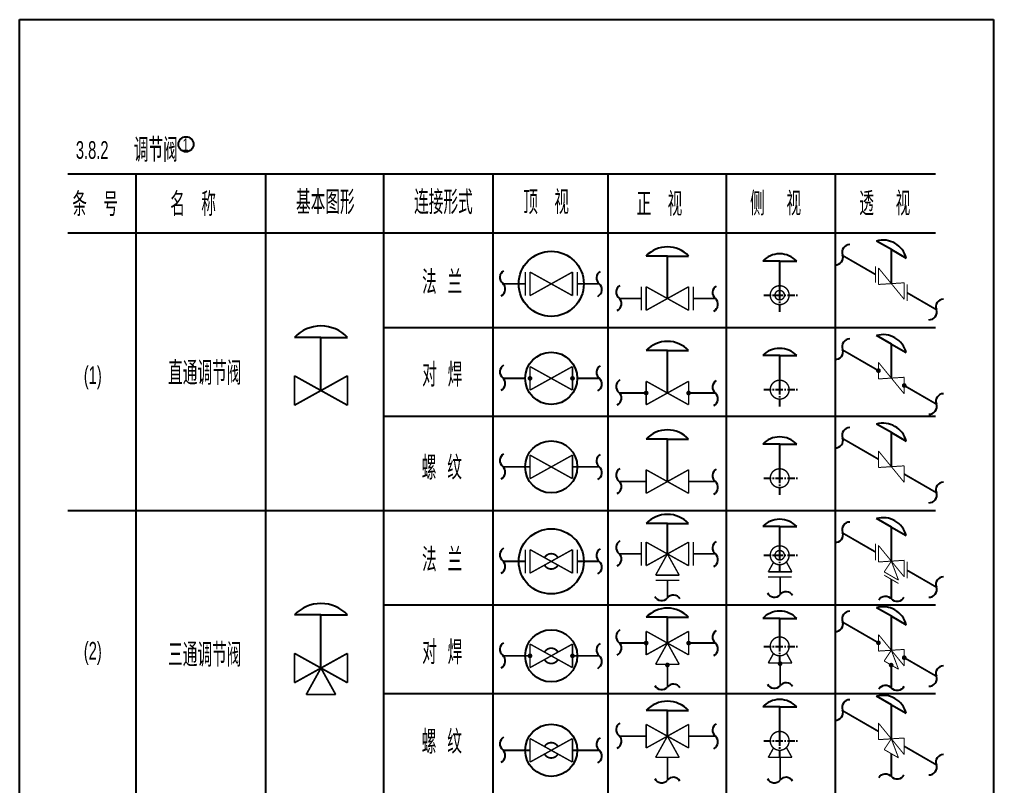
# Model space of a CAD drawing. Header units: inches. Extents: x -18 to 2014, y 4 to 801.
# Drawn here: x -18.2 to 146.8, y 127.1 to 256.9 of the extents above; entities that cross this region are included whole.
import ezdxf

# ---------------------------------------------------------------- set-up
doc = ezdxf.new("R2010")
doc.units = ezdxf.units.IN
doc.header["$MEASUREMENT"] = 0
doc.linetypes.add('CENTER', pattern=[2, 1.25, -0.25, 0.25, -0.25])
doc.layers.add('TEXT', color=6, linetype='Continuous')
doc.styles.get("Standard").update_dxf_attribs({"font": 'pdatxt.shx', "bigfont": 'hztxt.shx'})

# ---------------------------------------------------------------- blocks, each defined once
blk = doc.blocks.new('BZH')
at = {"layer": 'TEXT', "color": 6}
for centre, start, end in [((0.5330142281600274, 0.6703013697842835), 120.0646550722237, 231.5087731403127), ((-0.5614378965001379, -0.6466804327719728), 296.5830063715022, 49.03599266516452)]:
    blk.add_arc(centre, 0.8563924881481542, start, end, dxfattribs=at)

msp = doc.modelspace()

# ---------------------------------------------------------------- linework, layer by layer
at = {"color": 3}
for p, q in [((-18.19642034802596, 256.8665980854901), (146.803579651974, 256.8665980854901)), ((-18.19642034802596, 9.86659808549015), (-18.19642034802596, 256.8665980854901)), ((146.803579651974, 256.8665980854901), (146.803579651974, 9.86659808549015)), ((-10.00973971620838, 230.710688430542), (136.9902602837916, 230.710688430542)), ((1.492506117309542, 230.710688430542), (1.492506117309087, 27.71068843054203)), ((23.49250611730954, 230.7106884305418), (23.49250611730954, 27.71068843054203)), ((43.49250611730955, 230.7106884305418), (43.49250611730955, 27.71068843054203)), ((61.99250611730955, 230.7106884305418), (61.99250611730909, 27.71068843054203)), ((81.49250611730955, 230.7106884305416), (81.49250611730909, 27.71068843054203)), ((101.4925061173095, 230.7106884305416), (101.4925061173091, 27.71068843054203)), ((119.9925061173095, 230.7106884305416), (119.9925061173095, 27.71068843054203)), ((-10.00973971620838, 220.710688430542), (136.9902602837916, 220.710688430542)), ((129.4939925108689, 217.8902929796012), (126.9998393479697, 219.3302929796012)), ((129.4939925108689, 217.8902929796012), (131.9881456737682, 216.4502929796011)), ((129.4939925108689, 212.1302929796012), (129.4939925108689, 217.8902929796012)), ((91.56117675483134, 216.8050098339484), (87.96117675483143, 216.8050098339484)), ((91.56117675483134, 216.8050098339484), (95.16117675483125, 216.8050098339484)), ((91.56117675483134, 209.6050098339484), (91.56117675483134, 216.8050098339484)), ((110.5811254733982, 215.9351893471311), (107.7011254733981, 215.9351893471311)), ((110.5811254733982, 215.9351893471311), (113.4611254733983, 215.9351893471311)), ((110.5811254733982, 210.1751893471311), (110.5811254733982, 215.9351893471311)), ((43.49250611730955, 204.710688430542), (136.9902602837916, 204.710688430542)), ((32.87361274673927, 203.026042527695), (28.37361274673927, 203.026042527695)), ((32.87361274673927, 203.026042527695), (37.37361274673927, 203.026042527695)), ((32.87361274673927, 194.026042527695), (32.87361274673927, 203.026042527695)), ((129.4939925108689, 201.8902929796012), (126.9998393479697, 203.3302929796012)), ((129.4939925108689, 201.8902929796012), (131.9881456737677, 200.4502929796011)), ((129.4939925108689, 196.1302929796012), (129.4939925108689, 201.8902929796012)), ((91.56117675483134, 200.8050098339484), (87.96117675483143, 200.8050098339484)), ((91.56117675483134, 193.6050098339484), (91.56117675483134, 200.8050098339484)), ((91.56117675483134, 200.8050098339484), (95.16117675483125, 200.8050098339484)), ((110.5811254733982, 199.9351893471311), (107.7011254733981, 199.9351893471311)), ((110.5811254733982, 199.9351893471311), (113.4611254733983, 199.9351893471311)), ((110.5811254733982, 194.1751893471311), (110.5811254733982, 199.9351893471311)), ((43.49250611730955, 189.710688430542), (136.9902602837916, 189.710688430542)), ((129.4939925108689, 186.8902929796012), (126.9998393479697, 188.3302929796012)), ((129.4939925108689, 181.1302929796012), (129.4939925108689, 186.8902929796012)), ((129.4939925108689, 186.8902929796012), (131.9881456737677, 185.4502929796011)), ((91.56117675483134, 185.8050098339484), (87.96117675483143, 185.8050098339484)), ((91.56117675483134, 185.8050098339484), (95.16117675483125, 185.8050098339484)), ((91.56117675483134, 178.6050098339484), (91.56117675483134, 185.8050098339484)), ((110.5811254733982, 184.9351893471311), (107.7011254733981, 184.9351893471311)), ((110.5811254733982, 184.9351893471311), (113.4611254733983, 184.9351893471311)), ((110.5811254733982, 179.1751893471311), (110.5811254733982, 184.9351893471311)), ((-10.00973971620838, 173.710688430542), (136.9902602837916, 173.710688430542)), ((129.4939925108689, 170.8902929796012), (126.9998393479697, 172.3302929796012)), ((91.56117675483134, 171.5079069388933), (87.96117675483143, 171.5079069388933)), ((91.56117675483134, 166.3513842505157), (91.56117675483134, 171.5079069388933)), ((91.56117675483134, 171.5079069388933), (95.16117675483125, 171.5079069388933)), ((110.5811254733982, 170.9786705871955), (107.7011254733981, 170.9786705871955)), ((110.5811254733982, 166.1268831621877), (110.5811254733982, 170.9786705871955)), ((110.5811254733982, 170.9786705871955), (113.4611254733983, 170.9786705871955)), ((129.4939925108689, 165.1302929796012), (129.4939925108689, 170.8902929796012)), ((129.4939925108689, 170.8902929796012), (131.9881456737677, 169.4502929796011)), ((43.49250611730955, 157.710688430542), (136.9902602837916, 157.710688430542)), ((129.4939925108685, 155.7985055545936), (126.9998393479697, 157.2385055545936)), ((32.87361274673927, 156.026042527695), (28.37361274673927, 156.026042527695)), ((32.87361274673927, 156.026042527695), (37.37361274673927, 156.026042527695)), ((32.87361274673927, 147.026042527695), (32.87361274673927, 156.026042527695)), ((91.56117675483134, 155.6214349839332), (87.96117675483143, 155.6214349839332)), ((91.56117675483134, 151.2595968255078), (91.56117675483134, 155.6214349839332)), ((91.56117675483134, 155.6214349839332), (95.16117675483125, 155.6214349839332)), ((110.5811254733982, 155.4327749104706), (107.7011254733981, 155.4327749104706)), ((110.5811254733982, 150.6945155305028), (110.5811254733982, 155.4327749104706)), ((110.5811254733982, 155.4327749104706), (113.4611254733983, 155.4327749104706)), ((129.4939925108685, 150.0385055545936), (129.4939925108685, 155.7985055545936)), ((129.4939925108685, 155.7985055545936), (131.9881456737677, 154.3585055545935)), ((43.49250611730955, 142.710688430542), (136.9902602837916, 142.710688430542)), ((129.4939925108685, 140.7985055545936), (126.9998393479697, 142.2385055545936)), ((110.5811254733982, 140.4545155305028), (107.7011254733981, 140.4545155305028)), ((110.5811254733982, 134.6945155305028), (110.5811254733982, 140.4545155305028)), ((110.5811254733982, 140.4545155305028), (113.4611254733983, 140.4545155305028)), ((129.4939925108685, 135.0385055545936), (129.4939925108685, 140.7985055545936)), ((129.4939925108685, 140.7985055545936), (131.9881456737677, 139.3585055545935)), ((91.56117675483134, 139.8484871455706), (87.96117675483143, 139.8484871455706)), ((91.56117675483134, 135.4866489871455), (91.56117675483134, 139.8484871455706)), ((91.56117675483134, 139.8484871455706), (95.16117675483125, 139.8484871455706))]:
    msp.add_line(p, q, dxfattribs=at)
at = {"color": 3, "linetype": 'CENTER'}
for p, q in [((110.5811254733982, 207.3355740492364), (110.5811254733982, 212.1896801314846)), ((107.8863357006527, 210.1751893471311), (113.5790651322992, 210.1751893471311)), ((110.5811254733982, 191.3355740492364), (110.5811254733982, 196.1896801314846)), ((107.8863357006523, 194.1751893471311), (113.5790651322988, 194.1751893471311)), ((110.5811254733982, 176.3355740492364), (110.5811254733982, 181.1896801314846)), ((107.8863357006527, 179.1751893471311), (113.5790651322992, 179.1751893471311)), ((110.5811254733982, 163.2872678642931), (110.5811254733982, 168.1413739465412)), ((107.8863357006523, 166.1268831621877), (113.5790651322988, 166.1268831621877)), ((110.5811254733982, 147.8549002326079), (110.5811254733982, 152.7090063148563)), ((107.8863357006523, 150.6945155305028), (113.5790651322988, 150.6945155305028)), ((110.5811254733982, 131.8549002326079), (110.5811254733982, 136.7090063148563)), ((107.8863357006523, 134.6945155305028), (113.5790651322988, 134.6945155305028))]:
    msp.add_line(p, q, dxfattribs=at)
at = {"color": 3}
for points, const_width in [([(121.322756381862, 216.8479583582956), (126.8266342672129, 213.6702929796016)], 0.3), ([(126.8266342672129, 215.0702929796015), (126.8266342672129, 212.2702929796013)], 0.168), ([(127.3116084933319, 214.7902929796013), (131.6763765284055, 209.4702929796013)], 0.168), ([(127.3116084933319, 214.7902929796013), (127.3116084933319, 211.9902929796011)], 0.168), ([(67.48341404969611, 214.0920498696174), (67.48341404969611, 210.0920498696172)], 0.24), ([(68.28341404969629, 214.0920498696174), (68.28341404969629, 210.0920498696172)], 0.24), ([(68.28341404969629, 210.0920498696172), (75.48341404969611, 214.0920498696172)], 0.24), ([(68.28341404969629, 214.0920498696172), (75.48341404969611, 210.0920498696172)], 0.24), ([(75.48341404969611, 214.0920498696172), (75.48341404969611, 210.0920498696174)], 0.24), ([(76.28341404969629, 214.0920498696172), (76.28341404969629, 210.0920498696174)], 0.24), ([(63.80517200759792, 212.0920498696172), (67.48341404969611, 212.0920498696172)], 0.3), ([(76.28341404969629, 212.0920498696172), (80.01478163491507, 212.0920498696172)], 0.3), ([(87.16117675483125, 211.6050098339486), (87.16117675483125, 207.6050098339484)], 0.24), ([(87.96117675483143, 211.6050098339486), (87.96117675483143, 207.6050098339484)], 0.24), ([(87.96117675483143, 211.6050098339484), (95.16117675483125, 207.6050098339484)], 0.24), ([(87.96117675483143, 207.6050098339484), (95.16117675483125, 211.6050098339484)], 0.24), ([(95.16117675483125, 211.6050098339484), (95.16117675483125, 207.6050098339484)], 0.24), ([(95.96117675483143, 211.6050098339484), (95.96117675483143, 207.6050098339484)], 0.24), ([(127.3116084933319, 211.9902929796011), (131.676376528406, 212.2702929796013)], 0.168), ([(131.676376528406, 212.2702929796013), (131.6763765284055, 209.4702929796013)], 0.168), ([(132.161350754525, 211.9902929796013), (132.161350754525, 209.1902929796014)], 0.168), ([(83.48293471273305, 209.6050098339484), (87.16117675483125, 209.6050098339484)], 0.3), ([(95.96117675483143, 209.6050098339484), (99.6925443400502, 209.6050098339484)], 0.3), ([(132.161350754525, 210.5902929796012), (137.1236000584933, 207.725337008169)], 0.3), ([(121.322756381862, 200.8479583582956), (127.3116084933319, 197.3902929796016)], 0.3), ([(68.28341404969629, 198.0920498696172), (75.48341404969611, 194.0920498696172)], 0.24), ([(68.28341404969629, 194.0920498696172), (75.48341404969611, 198.0920498696172)], 0.24), ([(68.28341404969629, 198.0920498696174), (68.28341404969629, 194.0920498696172)], 0.24), ([(75.48341404969611, 198.0920498696172), (75.48341404969611, 194.0920498696174)], 0.24), ([(127.3116084933319, 198.7902929796013), (127.3116084933319, 195.9902929796011)], 0.168), ([(127.3116084933319, 198.7902929796013), (131.6763765284055, 193.4702929796013)], 0.168), ([(28.37361274673927, 196.5260425276952), (28.37361274673927, 191.526042527695)], 0.3), ([(28.37361274673927, 196.526042527695), (37.37361274673927, 191.526042527695)], 0.3), ([(28.37361274673927, 191.526042527695), (37.37361274673927, 196.526042527695)], 0.3), ([(37.37361274673927, 196.526042527695), (37.37361274673927, 191.526042527695)], 0.3), ([(127.3116084933319, 195.9902929796011), (131.6763765284055, 196.2702929796013)], 0.168), ([(131.6763765284055, 196.2702929796013), (131.6763765284055, 193.4702929796013)], 0.168), ([(63.80517200759792, 196.0920498696172), (67.48341404969611, 196.0920498696172)], 0.3), ([(76.28341404969629, 196.0920498696172), (80.01478163491507, 196.0920498696172)], 0.3), ([(87.96117675483143, 195.6050098339486), (87.96117675483143, 191.6050098339484)], 0.24), ([(87.96117675483143, 191.6050098339484), (95.16117675483125, 195.6050098339484)], 0.24), ([(87.96117675483143, 195.6050098339484), (95.16117675483125, 191.6050098339484)], 0.24), ([(95.16117675483125, 195.6050098339484), (95.16117675483125, 191.6050098339484)], 0.24), ([(131.6763765284055, 194.8702929796012), (137.1236000584933, 191.725337008169)], 0.3), ([(83.48293471273305, 193.6050098339484), (87.96117675483097, 193.6050098339484)], 0.3), ([(95.16117675483125, 193.6050098339484), (99.6925443400502, 193.6050098339484)], 0.3), ([(121.322756381862, 185.8479583582956), (127.3116084933319, 182.3902929796016)], 0.3), ([(68.28341404969629, 183.0920498696174), (68.28341404969629, 179.0920498696172)], 0.24), ([(68.28341404969629, 179.0920498696172), (75.48341404969611, 183.0920498696172)], 0.24), ([(68.28341404969629, 183.0920498696172), (75.48341404969611, 179.0920498696172)], 0.24), ([(75.48341404969611, 183.0920498696172), (75.48341404969611, 179.0920498696174)], 0.24), ([(127.3116084933319, 183.7902929796013), (127.3116084933319, 180.9902929796011)], 0.168), ([(127.3116084933319, 183.7902929796013), (131.6763765284055, 178.4702929796013)], 0.168), ([(63.80517200759792, 181.0920498696172), (68.28341404969629, 181.0920498696172)], 0.3), ([(75.48341404969611, 181.0920498696172), (80.01478163491507, 181.0920498696172)], 0.3), ([(87.96117675483143, 180.6050098339484), (95.16117675483125, 176.6050098339484)], 0.24), ([(87.96117675483143, 176.6050098339484), (95.16117675483125, 180.6050098339484)], 0.24), ([(87.96117675483143, 180.6050098339486), (87.96117675483143, 176.6050098339484)], 0.24), ([(95.16117675483125, 180.6050098339484), (95.16117675483125, 176.6050098339484)], 0.24), ([(127.3116084933319, 180.9902929796011), (131.6763765284055, 181.2702929796013)], 0.168), ([(131.6763765284055, 179.8702929796012), (137.1236000584933, 176.725337008169)], 0.3), ([(131.6763765284055, 181.2702929796013), (131.6763765284055, 178.4702929796013)], 0.168), ([(83.48293471273305, 178.6050098339484), (87.96117675483143, 178.6050098339484)], 0.3), ([(95.16117675483125, 178.6050098339484), (99.6925443400502, 178.6050098339484)], 0.3), ([(121.322756381862, 169.8479583582956), (126.8266342672129, 166.6702929796016)], 0.3), ([(87.16117675483125, 168.3513842505157), (87.16117675483125, 164.3513842505155)], 0.24), ([(87.96117675483143, 168.3513842505157), (87.96117675483143, 164.3513842505155)], 0.24), ([(87.96117675483143, 164.3513842505157), (95.16117675483125, 168.3513842505157)], 0.24), ([(87.96117675483143, 168.3513842505157), (95.16117675483125, 164.3513842505157)], 0.24), ([(95.16117675483125, 168.3513842505157), (95.16117675483125, 164.3513842505157)], 0.24), ([(95.96117675483143, 168.3513842505157), (95.96117675483143, 164.3513842505157)], 0.24), ([(67.48341404969611, 167.0920498696174), (67.48341404969611, 163.0920498696172)], 0.24), ([(68.28341404969629, 167.0920498696172), (75.48341404969611, 163.0920498696172)], 0.24), ([(68.28341404969629, 163.0920498696172), (75.48341404969611, 167.0920498696172)], 0.24), ([(68.28341404969629, 167.0920498696174), (68.28341404969629, 163.0920498696172)], 0.24), ([(75.48341404969611, 167.0920498696172), (75.48341404969611, 163.0920498696174)], 0.24), ([(76.28341404969629, 167.0920498696172), (76.28341404969629, 163.0920498696174)], 0.24), ([(126.8266342672129, 168.0702929796015), (126.8266342672129, 165.2702929796013)], 0.168), ([(127.3116084933319, 167.7902929796013), (127.3116084933319, 164.9902929796011)], 0.168), ([(127.3116084933319, 167.7902929796013), (131.6763765284055, 162.4702929796013)], 0.168), ([(63.80517200759792, 165.0920498696172), (67.48341404969611, 165.0920498696172)], 0.3), ([(76.28341404969629, 165.0920498696172), (80.01478163491507, 165.0920498696172)], 0.3), ([(83.48293471273305, 166.3513842505157), (87.16117675483125, 166.3513842505157)], 0.3), ([(91.56117675483134, 166.3513842505157), (89.56117675483134, 162.7513842505155)], 0.24), ([(91.56117675483134, 166.3513842505157), (93.56117675483134, 162.7513842505155)], 0.24), ([(95.96117675483143, 166.3513842505157), (99.6925443400502, 166.3513842505157)], 0.3), ([(109.5342369158094, 164.9169144237891), (108.646515913055, 163.3190166188307)], 0.24), ([(111.7141881213257, 164.9972066439426), (112.646515913055, 163.3190166188307)], 0.24), ([(127.3116084933319, 164.9902929796011), (131.6763765284055, 165.2702929796013)], 0.168), ([(129.493992510868, 165.1302929796012), (128.2815569455699, 163.3102929796013)], 0.168), ([(129.4939925108685, 165.1302929796012), (130.7064280761662, 161.9102929796014)], 0.168), ([(131.6763765284055, 165.2702929796015), (131.6763765284055, 162.4702929796013)], 0.168), ([(132.1613507545245, 165.0165185994609), (132.1613507545245, 162.2165185994607)], 0.168), ([(112.646515913055, 163.3190166188307), (108.646515913055, 163.3190166188307)], 0.24), ([(128.2815569455699, 163.3102929796013), (130.7064280761662, 161.9102929796014)], 0.168), ([(132.1613507545245, 163.590292979599), (137.1236000584951, 160.7253370081661)], 0.3), ([(93.56117675483134, 162.7513842505155), (89.56117675483134, 162.7513842505155)], 0.24), ([(93.56117675483134, 161.8771359133535), (89.56117675483134, 161.8771359133535)], 0.24), ([(91.56117675483134, 161.8771359133535), (91.56117675483134, 158.9011770786513)], 0.3), ([(112.6196611358293, 162.4376170819893), (108.6196611358293, 162.4376170819893)], 0.24), ([(110.6465159130545, 162.4376170819893), (110.6465159130545, 159.4688094469664)], 0.3), ([(128.2815569455699, 162.7502929796015), (130.7064280761666, 161.3502929796014)], 0.168), ([(129.4939925108685, 162.0502929796015), (129.493992510868, 158.7243832550147)], 0.3), ([(121.322756381862, 154.7561709332877), (127.3116084933319, 151.298505554594)], 0.3), ([(87.96117675483143, 153.2595968255081), (87.96117675483143, 149.2595968255078)], 0.24), ([(87.96117675483143, 153.2595968255078), (95.16117675483125, 149.2595968255078)], 0.24), ([(87.96117675483143, 149.2595968255078), (95.16117675483125, 153.2595968255078)], 0.24), ([(95.16117675483125, 153.2595968255078), (95.16117675483125, 149.2595968255081)], 0.24), ([(127.3116084933319, 152.6985055545937), (127.3116084933319, 149.8985055545935)], 0.168), ([(127.3116084933319, 152.6985055545937), (131.6763765284055, 147.3785055545937)], 0.168), ([(68.28341404969629, 151.0920498696174), (68.28341404969629, 147.0920498696172)], 0.24), ([(68.28341404969629, 147.0920498696172), (75.48341404969611, 151.0920498696172)], 0.24), ([(68.28341404969629, 151.0920498696172), (75.48341404969611, 147.0920498696172)], 0.24), ([(75.48341404969611, 151.0920498696172), (75.48341404969611, 147.0920498696174)], 0.24), ([(83.48293471273305, 151.2595968255078), (87.96117675483143, 151.2595968255078)], 0.3), ([(91.56117675483134, 151.2595968255081), (89.56117675483134, 147.6595968255079)], 0.24), ([(91.56117675483134, 151.2595968255078), (89.56117675483134, 147.6595968255079)], 0.24), ([(91.56117675483088, 151.2595968255081), (93.56117675483134, 147.6595968255079)], 0.24), ([(91.56117675483134, 151.2595968255081), (93.56117675483134, 147.6595968255079)], 0.24), ([(95.16117675483125, 151.2595968255078), (99.6925443400502, 151.2595968255078)], 0.3), ([(127.3116084933319, 149.8985055545935), (131.6763765284055, 150.1785055545937)], 0.168), ([(131.6763765284055, 150.1785055545937), (131.6763765284055, 147.3785055545937)], 0.168), ([(28.37361274673927, 149.5260425276952), (28.37361274673927, 144.526042527695)], 0.3), ([(28.37361274673927, 149.526042527695), (37.37361274673927, 144.526042527695)], 0.3), ([(28.37361274673927, 144.526042527695), (37.37361274673927, 149.526042527695)], 0.3), ([(37.37361274673927, 149.526042527695), (37.37361274673927, 144.526042527695)], 0.3), ([(63.80517200759792, 149.0920498696172), (68.28341404969629, 149.0920498696172)], 0.3), ([(75.48341404969611, 149.0920498696172), (80.01478163491507, 149.0920498696172)], 0.3), ([(109.5342369158094, 149.4845467921039), (108.646515913055, 147.8866489871455)], 0.24), ([(111.7141881213257, 149.5648390122577), (112.646515913055, 147.8866489871455)], 0.24), ([(129.493992510868, 150.0385055545927), (128.2815569455699, 148.218505554593)], 0.168), ([(129.4939925108685, 150.0385055545927), (130.7064280761662, 146.8185055545929)], 0.168), ([(131.6763765284055, 148.7785055545936), (137.1236000584933, 145.6335495831614)], 0.3), ([(32.87361274673927, 147.026042527695), (30.37361274673927, 142.526042527695)], 0.3), ([(32.87361274673927, 147.026042527695), (35.37361274673927, 142.526042527695)], 0.3), ([(93.56117675483134, 147.6595968255079), (89.56117675483134, 147.6595968255079)], 0.24), ([(93.56117675483134, 147.6595968255079), (89.56117675483134, 147.6595968255079)], 0.24), ([(91.56117675483088, 147.5407572388625), (91.56117675483088, 143.8093896536437)], 0.3), ([(112.646515913055, 147.8866489871455), (108.646515913055, 147.8866489871455)], 0.24), ([(110.6465159130545, 147.7678094005003), (110.6465159130545, 144.0364418152813)], 0.3), ([(128.2815569455699, 148.218505554593), (130.7064280761662, 146.8185055545929)], 0.168), ([(129.4939925108685, 147.5185055545929), (129.493992510868, 143.6325958300064)], 0.3), ([(35.37361274673927, 142.526042527695), (30.37361274673972, 142.526042527695)], 0.3), ([(121.322756381862, 139.7561709332877), (127.3116084933319, 136.298505554594)], 0.3), ([(87.96117675483143, 137.4866489871457), (87.96117675483143, 133.4866489871455)], 0.24), ([(87.96117675483143, 133.4866489871455), (95.16117675483125, 137.4866489871455)], 0.24), ([(87.96117675483143, 137.4866489871455), (95.16117675483125, 133.4866489871455)], 0.24), ([(95.16117675483125, 137.4866489871455), (95.16117675483125, 133.4866489871457)], 0.24), ([(127.3116084933319, 137.6985055545937), (127.3116084933319, 134.8985055545935)], 0.168), ([(127.3116084933319, 137.6985055545937), (131.6763765284055, 132.3785055545937)], 0.168), ([(83.48293471273305, 135.4866489871455), (87.96117675483143, 135.4866489871455)], 0.3), ([(91.56117675483134, 135.4866489871455), (89.56117675483134, 131.8866489871453)], 0.24), ([(91.56117675483134, 135.4866489871455), (89.56117675483134, 131.8866489871455)], 0.24), ([(91.56117675483134, 135.4866489871455), (93.56117675483134, 131.8866489871453)], 0.24), ([(91.56117675483134, 135.4866489871455), (93.56117675483134, 131.8866489871455)], 0.24), ([(95.16117675483125, 135.4866489871455), (99.6925443400502, 135.4866489871455)], 0.3), ([(68.28341404969629, 135.0920498696174), (68.28341404969629, 131.0920498696172)], 0.24), ([(68.28341404969629, 131.0920498696172), (75.48341404969611, 135.0920498696172)], 0.24), ([(68.28341404969629, 135.0920498696172), (75.48341404969611, 131.0920498696172)], 0.24), ([(75.48341404969611, 135.0920498696172), (75.48341404969611, 131.0920498696174)], 0.24), ([(111.7141881213257, 133.5648390122577), (112.646515913055, 131.8866489871455)], 0.24), ([(127.3116084933319, 134.8985055545935), (131.6763765284055, 135.1785055545937)], 0.168), ([(129.493992510868, 135.0385055545927), (128.2815569455699, 133.218505554593)], 0.168), ([(129.4939925108685, 135.0385055545927), (130.7064280761662, 131.8185055545929)], 0.168), ([(131.6763765284055, 133.7785055545936), (137.1236000584933, 130.6335495831614)], 0.3), ([(131.6763765284055, 135.1785055545937), (131.6763765284055, 132.3785055545937)], 0.168), ([(63.80517200759792, 133.0920498696172), (68.28341404969629, 133.0920498696172)], 0.3), ([(75.48341404969611, 133.0920498696172), (80.01478163491507, 133.0920498696172)], 0.3), ([(93.56117675483134, 131.8866489871453), (89.56117675483134, 131.8866489871453)], 0.24), ([(93.56117675483134, 131.8866489871455), (89.56117675483134, 131.8866489871455)], 0.24), ([(109.5342369158094, 133.4845467921039), (108.646515913055, 131.8866489871455)], 0.24), ([(112.646515913055, 131.8866489871455), (108.646515913055, 131.8866489871455)], 0.24), ([(128.2815569455699, 133.218505554593), (130.7064280761662, 131.8185055545929)], 0.168), ([(129.4939925108685, 132.5185055545929), (129.493992510868, 128.6325958300064)], 0.3), ([(91.56117675483134, 131.7678094005001), (91.56117675483134, 128.0364418152811)], 0.3), ([(110.6465159130545, 131.7678094005003), (110.6465159130545, 128.0364418152813)], 0.3)]:
    msp.add_lwpolyline(points, dxfattribs=dict(at, const_width=const_width))
for points, const_width in [([(111.6921566123466, 209.0238380504858, 3497.569374170081), (111.6908391416038, 209.0225681714633, 3497.569374170081)], 0.24), ([(111.1242582354841, 209.5878165500515, 339.2604467184423), (111.1172953336692, 209.5814538159919, 339.2604467184423)], 0.24), ([(111.6921566123466, 193.0238380504858, 3497.569374170081), (111.6908391416038, 193.0225681714633, 3497.569374170081)], 0.24), ([(111.6921566123466, 178.0238380504858, 3497.569374170081), (111.6908391416038, 178.0225681714633, 3497.569374170081)], 0.24), ([(111.6921566123466, 164.9755318655424, 3497.569374170081), (111.6908391416038, 164.97426198652, 3497.569374170081)], 0.24), ([(111.1242582354841, 165.5395103651082, 339.2604467184423), (111.1172953336692, 165.5331476310485, 339.2604467184423)], 0.24), ([(73.01999357616629, 165.7234829398784, 0.5884033489985628), (70.74683452322566, 165.7234829398784, 0.5884033489985628)], 0.3), ([(70.74683452322566, 164.460616799356, 0.5884033489985628), (73.01999357616629, 164.460616799356, 0.5884033489985628)], 0.3), ([(111.6921566123466, 149.5431642338573, 3497.569374170081), (111.6908391416038, 149.5418943548351, 3497.569374170081)], 0.24), ([(73.01999357616629, 149.7234829398784, 0.5884033489985628), (70.74683452322566, 149.7234829398784, 0.5884033489985628)], 0.3), ([(70.74683452322566, 148.460616799356, 0.5884033489985628), (73.01999357616629, 148.460616799356, 0.5884033489985628)], 0.3), ([(111.6921566123466, 133.5431642338573, 3497.569374170081), (111.6908391416038, 133.5418943548351, 3497.569374170081)], 0.24), ([(73.01999357616629, 133.7234829398784, 0.5884033489985628), (70.74683452322566, 133.7234829398784, 0.5884033489985628)], 0.3), ([(70.74683452322566, 132.460616799356, 0.5884033489985628), (73.01999357616629, 132.460616799356, 0.5884033489985628)], 0.3)]:
    msp.add_lwpolyline(points, format="xyb", dxfattribs=dict(at, const_width=const_width))
at = {"color": 3, "const_width": 0.4}
for points in [[(68.08341404969602, 196.0920498696172, 1), (68.48341404969611, 196.0920498696172, 1)], [(75.28341404969629, 196.0920498696172, 1), (75.68341404969593, 196.0920498696172, 1)], [(127.1116084933321, 197.3902929796016, 1), (127.5116084933317, 197.3902929796016, 1)], [(131.4763765284057, 194.8702929796012, 1), (131.8763765284058, 194.8702929796012, 1)], [(87.76117675483115, 193.6050098339484, 1), (88.16117675483125, 193.6050098339484, 1)], [(94.96117675483143, 193.6050098339484, 1), (95.36117675483106, 193.6050098339484, 1)], [(87.76117675483115, 151.2595968255078, 1), (88.16117675483125, 151.2595968255078, 1)], [(94.96117675483143, 151.2595968255078, 1), (95.36117675483106, 151.2595968255078, 1)], [(127.1116084933321, 151.298505554594, 1), (127.5116084933317, 151.298505554594, 1)], [(68.08341404969602, 149.0920498696172, 1), (68.48341404969611, 149.0920498696172, 1)], [(75.28341404969629, 149.0920498696172, 1), (75.68341404969593, 149.0920498696172, 1)], [(131.4763765284057, 148.7785055545936, 1), (131.8763765284058, 148.7785055545936, 1)], [(91.36117675483106, 147.5407572388625, 1), (91.76117675483115, 147.5407572388625, 1)], [(110.4465159130547, 147.7678094005003, 1), (110.8465159130548, 147.7678094005003, 1)], [(129.2658368028798, 147.5185055545929, 1), (129.6658368028799, 147.5185055545929, 1)]]:
    msp.add_lwpolyline(points, format="xyb", close=True, dxfattribs=at)
at = {"color": 3}
for centre, radius in [((10.01218765580475, 235.7281875528275), 1.284043511688708), ((71.8834140496962, 212.0920498696172), 5.515277956162606), ((71.8834140496962, 196.0920498696172), 4.412222364930085), ((71.8834140496962, 181.0920498696172), 4.412222364930085), ((71.8834140496962, 165.0920498696172), 5.515277956162606), ((71.8834140496962, 149.0920498696172), 4.412222364930085), ((71.8834140496962, 133.0920498696172), 4.412222364930085)]:
    msp.add_circle(centre, radius, dxfattribs=at)
for centre, radius, start, end in [((128.1257646860587, 215.5204528707007), 3.972730738715847, 13.5359636194267, 106.4640363805899), ((91.56117675483134, 213.3844402719234), 4.965913423394809, 43.5359636194168, 136.4640363805832), ((110.5811254733982, 213.1987336975111), 3.972730738715847, 43.5359636194168, 136.4640363805832), ((32.87361274673927, 198.7503305751637), 6.20739177924351, 43.5359636194168, 136.4640363805832), ((128.1257646860587, 199.5204528707007), 3.972730738715847, 13.5359636194267, 106.4640363805899), ((91.56117675483134, 197.3844402719234), 4.965913423394809, 43.5359636194168, 136.4640363805832), ((110.5811254733982, 197.1987336975111), 3.972730738715847, 43.5359636194168, 136.4640363805832), ((128.1257646860587, 184.5204528707007), 3.972730738715847, 13.5359636194267, 106.4640363805899), ((91.56117675483134, 182.3844402719234), 4.965913423394809, 43.5359636194168, 136.4640363805832), ((110.5811254733982, 182.1987336975111), 3.972730738715847, 43.5359636194168, 136.4640363805832), ((91.56117675483134, 168.0873373768682), 4.965913423394809, 43.5359636194168, 136.4640363805832), ((110.5811254733982, 168.2422149375753), 3.972730738715847, 43.5359636194168, 136.4640363805832), ((128.1257646860587, 168.5204528707007), 3.972730738715847, 13.5359636194267, 106.4640363805899), ((32.87361274673927, 151.7503305751637), 6.20739177924351, 43.5359636194168, 136.4640363805832), ((91.56117675483134, 152.2008654219079), 4.965913423394809, 43.5359636194168, 136.4640363805832), ((128.1257646860587, 153.4286654456931), 3.972730738715847, 13.5359636194267, 106.4640363805899), ((110.5811254733982, 152.6963192608506), 3.972730738715847, 43.5359636194168, 136.4640363805832), ((128.1257646860587, 138.4286654456931), 3.972730738715847, 13.5359636194267, 106.4640363805899), ((91.56117675483134, 136.4279175835455), 4.965913423394809, 43.5359636194168, 136.4640363805832), ((110.5811254733982, 137.7180598808826), 3.972730738715847, 43.5359636194168, 136.4640363805832)]:
    msp.add_arc(centre, radius, start, end, dxfattribs=at)

# ---------------------------------------------------------------- block references
at = {"color": 3, "yscale": 1.5, "zscale": 1.5}
for p, xscale, rotation in [((121.249177867234, 216.9980190519771), 1.499999999999927, 329.9999999999984), ((137.1236000584933, 207.725337008169), 1.499999999999927, 329.9999999999984), ((121.249177867234, 200.9980190519771), 1.499999999999927, 329.9999999999984), ((137.1236000584933, 191.725337008169), 1.499999999999927, 329.9999999999984), ((121.249177867234, 185.9980190519771), 1.499999999999927, 329.9999999999984), ((137.1236000584933, 176.725337008169), 1.499999999999927, 329.9999999999984), ((121.249177867234, 169.9980190519771), 1.499999999999927, 329.9999999999984), ((137.1236000584951, 160.7253370081661), 1.499999999999927, 329.9999999999984), ((91.56117675483134, 158.9011770786513), 1.5, 270), ((110.6465159130545, 159.4688094469664), 1.5, 270), ((129.493992510868, 158.7243832550147), -1.5, 90), ((121.2491778672335, 154.9062316269693), 1.499999999999927, 329.9999999999984), ((137.1236000584933, 145.6335495831614), 1.499999999999927, 329.9999999999984), ((91.56117675483088, 143.8093896536437), 1.5, 270), ((110.6465159130545, 144.0364418152813), 1.5, 270), ((129.493992510868, 143.6325958300064), -1.5, 90), ((121.2491778672335, 139.9062316269693), 1.499999999999927, 329.9999999999984), ((137.1236000584933, 130.6335495831614), 1.499999999999927, 329.9999999999984), ((129.493992510868, 128.6325958300064), -1.5, 90), ((91.56117675483134, 128.0364418152811), 1.5, 270), ((110.6465159130545, 128.0364418152813), 1.5, 270)]:
    msp.add_blockref('BZH', p, dxfattribs=dict(at, xscale=xscale, rotation=rotation))
at = {"color": 3, "xscale": 1.5, "yscale": 1.5, "zscale": 1.5}
for p in [(63.66642079791623, 212.1852169851407), (80.01478163491507, 212.0920498696172), (83.34418350305137, 209.698176949472), (99.6925443400502, 209.6050098339484), (63.66642079791623, 196.1852169851407), (80.01478163491507, 196.0920498696172), (83.34418350305137, 193.698176949472), (99.6925443400502, 193.6050098339484), (63.66642079791623, 181.1852169851407), (80.01478163491507, 181.0920498696172), (83.34418350305137, 178.698176949472), (99.6925443400502, 178.6050098339484), (83.34418350305137, 166.4445513660392), (99.6925443400502, 166.3513842505157), (63.66642079791623, 165.1852169851407), (80.01478163491507, 165.0920498696172), (83.34418350305137, 151.3527639410314), (99.6925443400502, 151.2595968255078), (63.66642079791623, 149.1852169851407), (80.01478163491507, 149.0920498696172), (83.34418350305137, 135.579816102669), (99.6925443400502, 135.4866489871455), (63.66642079791623, 133.1852169851407), (80.01478163491507, 133.0920498696172)]:
    msp.add_blockref('BZH', p, dxfattribs=at)

# ---------------------------------------------------------------- texts
at = {"color": 3, "width": 0.62}
for s, height, p in [('3.8.2', 3, (-8.64522736372496, 233.2642461705599)), ('调节阀', 4, (1.179626611415326, 232.7564687992025)), ('1', 2.1, (9.451299971844175, 234.6127186528662)), ('条   号', 4, (-9.25026976888498, 223.5662179134793)), ('名   称', 4, (7.358273405951106, 223.5662179134793)), ('基本图形', 4, (28.65491500654266, 223.8977524813909)), ('连接形式', 4, (48.65491500654267, 223.8977524813909)), ('顶   视', 4, (67.15491500654267, 223.8977524813909)), ('正   视', 4, (86.34856212152968, 223.6013302466882)), ('侧    视', 4, (105.5626620319, 223.6716891909251)), ('透    视', 4, (124.0626620319, 223.6716891909251)), ('法  兰', 4, (50.00168631185184, 210.3523984551635)), ('(1)', 3, (-7.29717537883457, 195.1362388335459)), ('直通调节阀', 4, (6.988120385975574, 194.9720275543931)), ('对  焊', 4, (50.01672167904158, 194.6812133416634)), ('螺  纹', 4, (49.94847075567409, 178.9342412323188)), ('法  兰', 4, (50.00168631185139, 163.3523984551635)), ('对  焊', 4, (50.01672167904158, 147.6812133416634)), ('(2)', 3, (-7.29717537883457, 148.4560900517275)), ('三通调节阀', 4, (6.988120385975574, 147.2373573614351)), ('螺  纹', 4, (49.94847075567364, 132.505914451401))]:
    msp.add_text(s, height=height, dxfattribs=at).set_placement(p)

doc.saveas('drawing.dxf')
